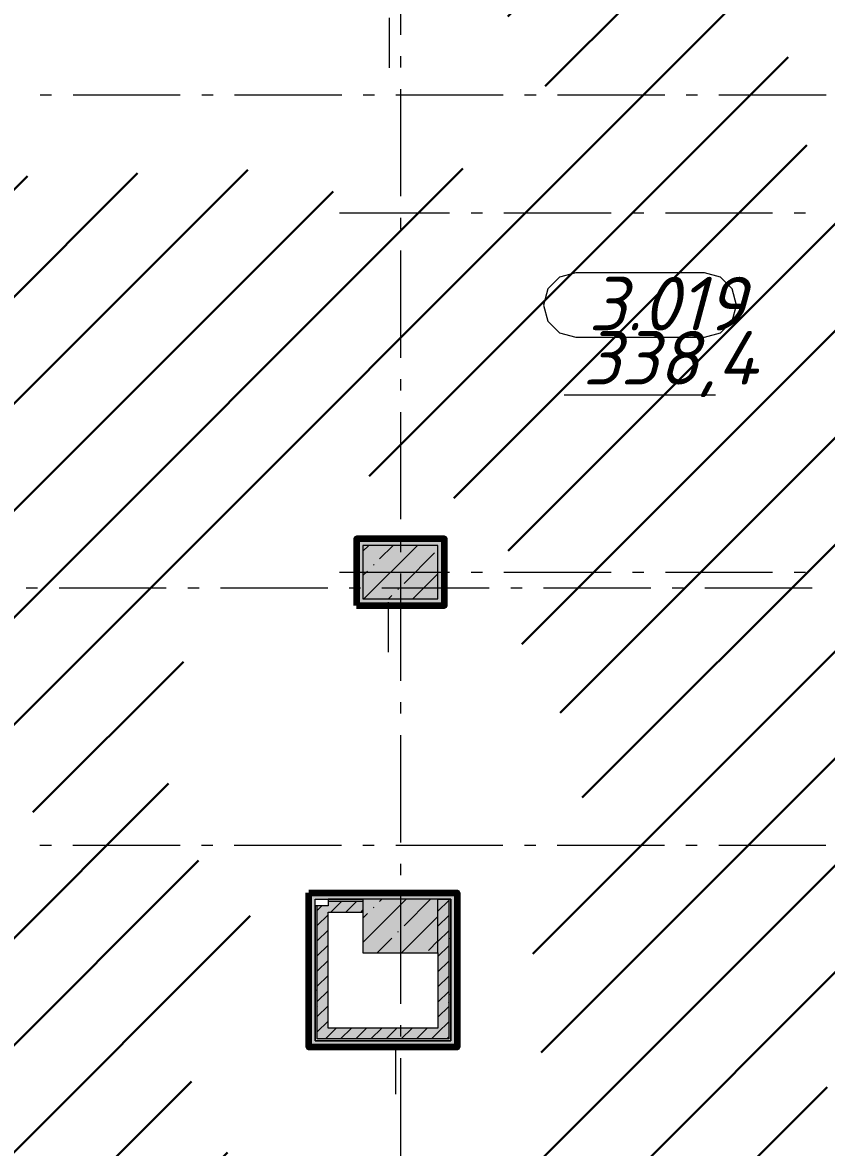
# Model space of a CAD drawing. Header units: millimetres. Extents: x -537608 to 253996, y -217170 to 186033.
# Drawn here: x -234900 to -227403, y 158107 to 168596 of the extents above; entities that cross this region are included whole.
import ezdxf

# ---------------------------------------------------------------- set-up
doc = ezdxf.new("R2010")
doc.units = ezdxf.units.MM
doc.layers.add('16) Лак 1.6м', color=160, linetype='Continuous', lineweight=90)
doc.layers.add('2) окраска коммуникации', color=152, linetype='Continuous', lineweight=30)
doc.layers.add('PDF _Геометрия', color=7, linetype='Continuous')
doc.layers.add('PDF _Текст', color=7, linetype='Continuous')
doc.layers.add('PDF _Сплошная заливка', color=7, linetype='Continuous', true_color=0xffffff)
doc.styles.add('PDF ISOCPEUR Italic', font='isocpeui.ttf')

msp = doc.modelspace()

# ---------------------------------------------------------------- hatches: boundary and pattern name
at = {"layer": '2) окраска коммуникации'}
h = msp.add_hatch(dxfattribs=at)
h.set_pattern_fill('ANSI31', color=256, scale=180)
h.paths.add_polyline_path([(-233247.5688, 177998.5235, 0.52056705), (-235419.4646, 177998.5235, 0.52056705), (-237429.314, 177998.5235, 0.52056705), (-238821.017, 177998.5235, 0.52056705), (-238257.7876, 176764.6396, 0.52056705), (-236617.9332, 176764.6396, 0.2206841837), (-235677.2729, 176219.1299, 0.2056095892), (-235330.6408, 175659.2565, 0.2767347989), (-235930.449, 174316.027, 0.0617695926), (-236112.3946, 174259.4336, 0.52056705), (-237556.5301, 174259.4336, 0.3794660076), (-238348.6553, 174426.9845, 0.0576638372), (-238592.4759, 174486.1429, 0.52056705), (-239028.0629, 173407.6346, 0.52056705), (-239028.0629, 171042.3935, 0.52056705), (-239028.0629, 169617.5684, 0.52056705), (-239028.0629, 167673.4548, 0.52056705), (-239028.0629, 165454.0474, 0.52056705), (-239028.0629, 163233.1917, 0.52056705), (-239028.0629, 161197.9974, 0.52056705), (-237754.1061, 161355.6589, 0.52056705), (-237754.1061, 163501.6063, 0.52056705), (-237754.1061, 165619.0709, 0.52056705), (-237754.1061, 167485.6614, 0.52056705), (-237754.1061, 169510.9994, 0.52056705), (-237754.1061, 171144.8997, 0.52056705), (-237754.1061, 172906.8922, 0.1284829344), (-237635.6681, 173445.8092, 0.0870844832), (-237506.7931, 173612.8336, 0.52056705), (-236002.5942, 173612.8336, 0.2947067088), (-235400.9446, 173367.8094, 0.0153368653), (-235330.6408, 173315.2971, 0.52056705), (-235330.6408, 171857.765, 0.52056705), (-235330.6408, 169616.5128, 0.52056705), (-233156.3052, 169668.4749, 0.52056705), (-233156.3052, 171100.5414, 0.52056705), (-233156.3052, 173693.283, 0.52056705), (-233156.3052, 175996.4089, 0.0441310801), (-233116.7734, 176180.5755, 0.2234276937), (-232027.1964, 176864.879, 0.52056705)])
h = msp.add_hatch(dxfattribs=at)
h.set_pattern_fill('ANSI31', color=5, scale=222)
h.set_pattern_definition([(45, (-258045.5, 58244.4), (-498.4042, 498.4042), [])])
edge = h.paths.add_edge_path()
edge.add_spline(control_points=[(-235816.1191, 159271.232), (-236159.4574, 159033.9082), (-238070.707, 158782.2879), (-238638.1634, 158432.2404), (-238105.9898, 157437.1958), (-235754.1232, 157437.1958), (-234964.4457, 157111.2328), (-232629.7463, 157197.0128), (-230260.7124, 156905.3617), (-229350.8658, 157179.8572), (-227823.0111, 157317.1047), (-227874.2427, 155408.2821), (-228097.4122, 152976.7837), (-227822.7426, 150724.7104), (-228269.0815, 149763.9784), (-227084.5653, 149112.0524), (-225299.2066, 148991.9613), (-224269.1925, 149077.7406), (-223393.6804, 150141.4089), (-223033.1746, 151942.7824), (-223033.1746, 154550.2232), (-224114.1503, 155620.6235), (-222534.7954, 157233.2822), (-223616.3097, 158108.2349), (-222328.7917, 159257.6825), (-224405.9872, 160750.2232), (-223221.471, 161659.5139), (-222637.7958, 162380.0636), (-222998.3466, 163910.6161), (-224371.6993, 165660.5215), (-222551.1261, 167750.2232), (-223117.6326, 168979.9453), (-222465.2915, 170352.4203), (-223735.6423, 171364.6211), (-222688.4609, 172325.3538), (-224215.7041, 173378.4158), (-222584.8491, 174510.7078), (-223546.1958, 175199.8757), (-221881.0047, 176020.4302), (-223048.3552, 176912.5392), (-223134.1899, 177993.3638), (-224026.8692, 177461.5296), (-225297.22, 177718.8682), (-226378.7358, 177221.3459), (-228541.766, 177135.5666), (-230052.4535, 177838.96), (-230103.9537, 176483.6406), (-230103.9537, 175397.7837), (-229211.2743, 175199.8757), (-230121.1209, 173498.5077), (-229039.6066, 172812.2698), (-230258.4573, 170776.7837), (-229761.2561, 169941.1373), (-230774.103, 168425.7837), (-229332.0829, 167750.2232), (-232123.453, 166650.2232), (-233452.141, 167750.2232), (-234104.4836, 166681.5095), (-235855.5078, 167750.2232), (-235443.0905, 165700.2452), (-235100.8307, 164170.835), (-235942.0098, 164546.6834), (-235461.3365, 162982.3976), (-236062.1774, 161973.2927), (-234156.6512, 161458.6141), (-236010.6772, 160206.231), (-235472.7808, 159508.5559), (-235816.1191, 159271.232)], knot_values=[0, 0, 0, 0, 1, 2, 3, 4, 5, 6, 7, 8, 9, 10, 11, 12, 13, 14, 15, 16, 17, 18, 19, 20, 21, 22, 23, 24, 25, 26, 27, 28, 29, 30, 31, 32, 33, 34, 35, 36, 37, 38, 39, 40, 41, 42, 43, 44, 45, 46, 47, 48, 49, 50, 51, 52, 53, 54, 55, 56, 57, 58, 59, 60, 61, 62, 63, 64, 65, 65, 65, 65], degree=3, periodic=0)
edge = h.paths.add_edge_path(flags=16)
edge.add_arc((-231889.6573, 159033.0748), 1468.0305, 125.00000005, 234.99999995, ccw=False)
edge.add_arc((-231607.6582, 161840.8916), 1959.6809, 125.00000005, 234.99999995, ccw=False)
edge.add_arc((-231767.132, 163405.6521), 965.4036, 67.59470151, 177.59470141, ccw=False)
edge.add_arc((-231443.7098, 163069.927), 1229.0586, -22.07713269, 87.92286721, ccw=False)
edge.add_arc((-231143.3293, 161410.3894), 1461.9881, -54.99999995, 54.99999995, ccw=False)
edge.add_arc((-231576.0596, 159327.8343), 1548.9823, -75.15767463, 34.84232527, ccw=False)
edge.add_arc((-231955.4787, 158374.0401), 947.5729, 215.00000005, 324.99999995, ccw=False)
edge = h.paths.add_edge_path(flags=16)
edge.add_arc((-225566.369, 153285.6185), 1536.9915, 125.00000005, 234.99999995, ccw=False)
edge.add_arc((-225538.421, 155843.592), 1585.7174, 125.00000005, 234.99999995, ccw=False)
edge.add_arc((-225137.7183, 159013.7421), 2284.3212, 125.00000005, 234.99999995, ccw=False)
edge.add_arc((-225658.2126, 162012.8119), 1376.867, 125.00000005, 234.99999995, ccw=False)
edge.add_arc((-225574.7307, 164105.3721), 1301.2124, 117.8493612, 227.8493611, ccw=False)
edge.add_arc((-225369.6285, 164519.2026), 1097.085, 27.81836399, 137.81836389, ccw=False)
edge.add_arc((-225613.8121, 163296.7221), 2117.3814, -54.99999995, 54.99999995, ccw=False)
edge.add_arc((-225663.381, 159757.0156), 2203.8023, -54.99999995, 54.99999995, ccw=False)
edge.add_arc((-225163.6815, 156860.1623), 1332.6027, -54.99999995, 54.99999995, ccw=False)
edge.add_arc((-225407.0732, 154329.3545), 1756.9432, -54.99999995, 54.99999995, ccw=False)
edge.add_arc((-225725.9779, 153175.5991), 1357.0078, 237.85706584, 347.85706574, ccw=False)
edge = h.paths.add_edge_path(flags=16)
edge.add_arc((-226395.9174, 168135.9149), 1371.9136, 125.00000005, 234.99999995, ccw=False)
edge.add_arc((-226384.8551, 170399.3253), 1391.2002, 125.00000005, 234.99999995, ccw=False)
edge.add_arc((-226325.4529, 172763.3694), 1494.7648, 125.00000005, 234.99999995, ccw=False)
edge.add_arc((-225896.8545, 175145.79), 1730.4953, 112.00238998, 222.00238988, ccw=False)
edge.add_arc((-226212.3841, 175253.0022), 1533.7869, -7.46862395, 102.53137595, ccw=False)
edge.add_arc((-225760.6269, 173526.9207), 1863.7748, -54.99999995, 54.99999995, ccw=False)
edge.add_arc((-225829.2376, 170375.5045), 1983.3939, -54.99999995, 54.99999995, ccw=False)
edge.add_arc((-225610.4468, 168098.6002), 1126.7789, -74.63234793, 35.36765197, ccw=False)
edge.add_arc((-226247.326, 167667.1454), 1142.021, 215.00000005, 324.99999995, ccw=False)
at = {"layer": 'PDF _Сплошная заливка', "true_color": 0xff7d7d, "transparency": 33554559}
for points in [[(-231026.1938, 163720.9055), (-231026.1938, 163780.9062), (-231726.1921, 163780.9062), (-231726.1921, 163720.9055), (-231605.1918, 163720.9055)], [(-231026.1938, 163220.9057), (-230966.1931, 163220.9057), (-230966.1931, 163780.9062), (-231026.1938, 163780.9062), (-231026.1938, 163372.0366)], [(-230906.1924, 160420.9057), (-230906.1924, 160480.9064), (-232171.1926, 160480.9064), (-232171.1926, 160420.9057), (-231026.1938, 160420.9057)]]:
    msp.add_hatch(color=11, dxfattribs=at).paths.add_polyline_path(points)
at = {"layer": 'PDF _Сплошная заливка', "transparency": 33554559}
for points in [[(-231605.1918, 163220.9057), (-231026.1938, 163220.9057), (-231026.1938, 163720.9055), (-231726.1921, 163720.9055), (-231726.1921, 163220.9057)], [(-232051.1934, 160300.9065), (-231726.1921, 160300.9065), (-231726.1921, 160400.9069), (-232051.1934, 160400.9069), (-232051.1934, 160360.9072)], [(-231026.1938, 159100.9062), (-230926.1934, 159100.9062), (-230926.1934, 159120.9072), (-232151.1916, 159120.9072), (-232151.1916, 159100.9062), (-231605.1918, 159100.9062)]]:
    msp.add_hatch(color=256, dxfattribs=at).paths.add_polyline_path(points)

# ---------------------------------------------------------------- linework, layer by layer
at = {"layer": '16) Лак 1.6м'}
for points in [[(-231786.1928, 163160.905), (-230966.1931, 163160.905), (-230966.1931, 163780.9062), (-231786.1928, 163780.9062)], [(-232231.1932, 160480.9064), (-230846.1917, 160480.9064), (-230846.1917, 159040.9056), (-232231.1932, 159040.9056)]]:
    msp.add_lwpolyline(points, close=True, dxfattribs=at)
at = {"layer": 'PDF _Геометрия', "color": 253, "lineweight": 9, "true_color": 0xaaaaaa}
for p, q in [((-231376.193, 169481.1649), (-231376.193, 168481.1654)), ((-231376.193, 168281.1646), (-231376.193, 168175.3318)), ((-231376.193, 167975.3332), (-231376.193, 166975.3316)), ((-234735.1277, 167921.2532), (-234629.295, 167921.2532)), ((-234429.2942, 167921.2532), (-233429.2946, 167921.2532)), ((-233229.2938, 167921.2532), (-233123.4611, 167921.2532)), ((-232923.4625, 167921.2532), (-231923.4608, 167921.2532)), ((-231723.4622, 167921.2532), (-231617.6273, 167921.2532)), ((-231417.6287, 167921.2532), (-230417.6291, 167921.2532)), ((-230217.6283, 167921.2532), (-230111.7956, 167921.2532)), ((-229911.7949, 167921.2532), (-228911.7953, 167921.2532)), ((-228711.7945, 167921.2532), (-228605.9618, 167921.2532)), ((-228405.9632, 167921.2532), (-227405.9615, 167921.2532)), ((-231944.943, 166821.2533), (-230917.4201, 166821.2533)), ((-230717.4215, 166821.2533), (-230611.5865, 166821.2533)), ((-230411.588, 166821.2533), (-229411.5884, 166821.2533)), ((-229211.5876, 166821.2533), (-229105.7549, 166821.2533)), ((-228905.7541, 166821.2533), (-227905.7546, 166821.2533)), ((-227705.7538, 166821.2533), (-227599.9211, 166821.2533)), ((-231376.193, 166775.3329), (-231376.193, 166669.5002)), ((-231376.193, 166469.4994), (-231376.193, 165469.4999)), ((-229741.3563, 166261.6146), (-229891.3569, 166221.4232)), ((-228541.356, 166261.6146), (-229741.3563, 166261.6146)), ((-228391.3554, 166221.4232), (-228541.356, 166261.6146)), ((-229891.3569, 166221.4232), (-230001.164, 166111.614)), ((-228281.5483, 166111.614), (-228391.3554, 166221.4232)), ((-230001.164, 166111.614), (-230041.3553, 165961.6156)), ((-228241.357, 165961.6156), (-228281.5483, 166111.614)), ((-230041.3553, 165961.6156), (-230001.164, 165811.615)), ((-228281.5483, 165811.615), (-228241.357, 165961.6156)), ((-230001.164, 165811.615), (-229891.3569, 165701.8079)), ((-228391.3554, 165701.8079), (-228281.5483, 165811.615)), ((-229891.3569, 165701.8079), (-229741.3563, 165661.6144)), ((-229741.3563, 165661.6144), (-228541.356, 165661.6144)), ((-228541.356, 165661.6144), (-228391.3554, 165701.8079)), ((-231376.193, 165269.4991), (-231376.193, 165163.6664)), ((-229850.3948, 165123.5805), (-228437.4825, 165123.5805)), ((-231376.193, 164963.6656), (-231376.193, 163963.6661)), ((-231376.193, 163763.6675), (-231376.193, 163657.8326)), ((-231944.943, 163471.2533), (-230917.4201, 163471.2533)), ((-231376.193, 163457.8339), (-231376.193, 162457.8323)), ((-230717.4215, 163471.2533), (-230611.5865, 163471.2533)), ((-230411.588, 163471.2533), (-229411.5884, 163471.2533)), ((-229211.5876, 163471.2533), (-229105.7549, 163471.2533)), ((-228905.7541, 163471.2533), (-227905.7546, 163471.2533)), ((-227705.7538, 163471.2533), (-227599.9211, 163471.2533)), ((-234759.6261, 163321.2527), (-234865.461, 163321.2527)), ((-233559.628, 163321.2527), (-234559.6275, 163321.2527)), ((-233253.7945, 163321.2527), (-233359.6272, 163321.2527)), ((-232053.7942, 163321.2527), (-233053.7937, 163321.2527)), ((-231747.9606, 163321.2527), (-231853.7934, 163321.2527)), ((-230547.9603, 163321.2527), (-231547.9621, 163321.2527)), ((-230242.1289, 163321.2527), (-230347.9617, 163321.2527)), ((-229042.1287, 163321.2527), (-230042.1282, 163321.2527)), ((-228736.2951, 163321.2527), (-228842.1279, 163321.2527)), ((-227536.2949, 163321.2527), (-228536.2944, 163321.2527)), ((-231376.193, 162257.8337), (-231376.193, 162152.0009)), ((-231376.193, 161952.0001), (-231376.193, 160952.0006)), ((-234631.2886, 160921.2543), (-234737.1213, 160921.2543)), ((-233431.2882, 160921.2543), (-234431.2878, 160921.2543)), ((-233125.4548, 160921.2543), (-233231.2896, 160921.2543)), ((-231925.4566, 160921.2543), (-232925.4561, 160921.2543)), ((-231619.6231, 160921.2543), (-231725.4558, 160921.2543)), ((-230419.6228, 160921.2543), (-231419.6223, 160921.2543)), ((-230113.7893, 160921.2543), (-230219.622, 160921.2543)), ((-228913.789, 160921.2543), (-229913.7907, 160921.2543)), ((-228607.9576, 160921.2543), (-228713.7903, 160921.2543)), ((-227407.9573, 160921.2543), (-228407.9569, 160921.2543)), ((-231376.193, 160751.9998), (-231376.193, 160646.1671)), ((-231376.193, 160446.1663), (-231376.193, 159446.1667)), ((-231376.193, 159246.1682), (-231376.193, 159140.3333)), ((-231376.193, 158940.3346), (-231376.193, 157940.3351))]:
    msp.add_line(p, q, dxfattribs=at)
at = {"layer": 'PDF _Геометрия', "lineweight": 9}
for p, q in [((-231481.0719, 168640.9038), (-231481.0719, 168174.7549)), ((-231726.1921, 163780.9062), (-231786.1928, 163780.9062)), ((-231786.1928, 163780.9062), (-231786.1928, 163160.905)), ((-231026.1938, 163780.9062), (-231726.1921, 163780.9062)), ((-230966.1931, 163780.9062), (-231026.1938, 163780.9062)), ((-230966.1931, 163220.9057), (-230966.1931, 163780.9062)), ((-231726.1921, 163666.6941), (-231671.9807, 163720.9055)), ((-231726.1921, 163720.9055), (-231726.1921, 163220.9057)), ((-231026.1938, 163720.9055), (-231726.1921, 163720.9055)), ((-231715.7848, 163220.9057), (-231215.785, 163720.9055)), ((-231570.2386, 163594.5508), (-231443.884, 163720.9055)), ((-231342.1397, 163366.4519), (-231057.0154, 163651.576)), ((-231026.1938, 163220.9057), (-231026.1938, 163720.9055)), ((-231627.2618, 163537.5255), (-231622.521, 163542.2684)), ((-231726.1921, 163438.5951), (-231684.2871, 163480.5024)), ((-231259.5868, 163220.9057), (-231026.1938, 163454.301)), ((-231726.1921, 163220.9057), (-231026.1938, 163220.9057)), ((-231487.6858, 163220.9057), (-231456.1881, 163252.4034)), ((-231399.1649, 163309.4287), (-231394.422, 163314.1695)), ((-231031.49, 163220.9057), (-231026.1938, 163226.202)), ((-230966.1931, 163160.905), (-230966.1931, 163220.9057)), ((-231786.1928, 163160.905), (-231726.1921, 163160.905)), ((-231726.1921, 163160.905), (-230966.1931, 163160.905)), ((-231491.7549, 163190.9065), (-231491.7549, 162724.7554)), ((-232171.1926, 160480.9064), (-232231.1932, 160480.9064)), ((-232231.1932, 160480.9064), (-232231.1932, 159040.9056)), ((-230906.1924, 160480.9064), (-232171.1926, 160480.9064)), ((-232171.1926, 159100.9062), (-232171.1926, 160420.9057)), ((-232171.1926, 160420.9057), (-231726.1921, 160420.9057)), ((-231726.1921, 160420.9057), (-232051.1934, 160420.9057)), ((-232051.1934, 160420.9057), (-232051.1934, 160400.9069)), ((-232051.1934, 160400.9069), (-232051.1934, 160360.9072)), ((-231726.1921, 160400.9069), (-232051.1934, 160400.9069)), ((-232026.3052, 160300.9065), (-231926.307, 160400.9069)), ((-231884.8842, 160300.9065), (-231784.8838, 160400.9069)), ((-231726.1921, 160017.1192), (-231322.4057, 160420.9057)), ((-231726.1921, 160420.9057), (-231726.1921, 159920.9059)), ((-231026.1938, 160420.9057), (-231726.1921, 160420.9057)), ((-231570.2386, 160401.1717), (-231550.5047, 160420.9057)), ((-231342.1397, 160173.0728), (-231094.3067, 160420.9057)), ((-231026.1938, 159920.9059), (-231026.1938, 160420.9057)), ((-230926.1934, 160420.9057), (-231026.1938, 160420.9057)), ((-231026.1938, 160420.9057), (-230906.1924, 160420.9057)), ((-231026.1938, 160311.0706), (-230926.1934, 160411.071)), ((-230906.1924, 160420.9057), (-230926.1934, 160420.9057)), ((-230926.1934, 160420.9057), (-230926.1934, 159120.9072)), ((-230846.1917, 160480.9064), (-230906.1924, 160480.9064)), ((-230906.1924, 159100.9062), (-230906.1924, 160420.9057)), ((-230906.1924, 160420.9057), (-230906.1924, 159100.9062)), ((-230846.1917, 159100.9062), (-230846.1917, 160480.9064)), ((-232151.1916, 160360.9072), (-232171.1926, 160360.9072)), ((-232171.1926, 160360.9072), (-232171.1926, 159100.9062)), ((-232151.1916, 160317.4412), (-232107.7278, 160360.9072)), ((-232051.1934, 160360.9072), (-232151.1916, 160360.9072)), ((-232151.1916, 159120.9072), (-232151.1916, 160360.9072)), ((-232151.1916, 160176.0202), (-232051.1934, 160276.0205)), ((-232051.1934, 159220.9054), (-232051.1934, 160300.9065)), ((-232051.1934, 160300.9065), (-231726.1921, 160300.9065)), ((-231743.4631, 160300.9065), (-231726.1921, 160318.1775)), ((-231726.1921, 160245.2182), (-231684.2871, 160287.1233)), ((-231627.2618, 160344.1486), (-231622.521, 160348.8894)), ((-231366.2097, 159920.9059), (-231026.1938, 160260.9219)), ((-231026.1938, 160169.6496), (-230926.1934, 160269.65)), ((-232151.1916, 160034.5991), (-232051.1934, 160134.5995)), ((-231399.1649, 160116.0497), (-231394.422, 160120.7904)), ((-231026.1938, 160028.2285), (-230926.1934, 160128.2267)), ((-232151.1916, 159893.178), (-232051.1934, 159993.1762)), ((-231594.3065, 159920.9059), (-231456.1881, 160059.0243)), ((-231114.0407, 159944.976), (-231026.1938, 160032.8229)), ((-231026.1938, 159886.8053), (-230926.1934, 159986.8057)), ((-231726.1921, 159920.9059), (-231026.1938, 159920.9059)), ((-231026.1938, 159920.9059), (-231026.1938, 159220.9054)), ((-232151.1916, 159751.7549), (-232051.1934, 159851.7552)), ((-231026.1938, 159745.3842), (-230926.1934, 159845.3846)), ((-232151.1916, 159610.3338), (-232051.1934, 159710.3342)), ((-231026.1938, 159603.9632), (-230926.1934, 159703.9636)), ((-232151.1916, 159468.9127), (-232051.1934, 159568.9131)), ((-231026.1938, 159462.5421), (-230926.1934, 159562.5425)), ((-232151.1916, 159327.4916), (-232051.1934, 159427.4921)), ((-231026.1938, 159321.1211), (-230926.1934, 159421.1214)), ((-232151.1916, 159186.0706), (-232051.1934, 159286.071)), ((-231026.1938, 159179.7), (-230926.1934, 159279.7004)), ((-232051.1934, 159120.9072), (-232151.1916, 159120.9072)), ((-232074.9361, 159120.9072), (-232051.1934, 159144.6499)), ((-232051.1934, 159144.6499), (-231974.9358, 159220.9054)), ((-231026.1938, 159220.9054), (-232051.1934, 159220.9054)), ((-231026.1938, 159120.9072), (-232051.1934, 159120.9072)), ((-231933.513, 159120.9072), (-231833.5147, 159220.9054)), ((-231792.0919, 159120.9072), (-231692.0936, 159220.9054)), ((-231650.6708, 159120.9072), (-231550.6705, 159220.9054)), ((-231509.2498, 159120.9072), (-231409.2494, 159220.9054)), ((-231367.8287, 159120.9072), (-231267.8283, 159220.9054)), ((-231226.4077, 159120.9072), (-231126.4073, 159220.9054)), ((-231084.9866, 159120.9072), (-231026.1938, 159179.7)), ((-230926.1934, 159120.9072), (-231026.1938, 159120.9072)), ((-230943.5655, 159120.9072), (-230926.1934, 159138.2793)), ((-232231.1932, 159040.9056), (-232171.1926, 159040.9056)), ((-232171.1926, 159100.9062), (-232151.1916, 159100.9062)), ((-230906.1924, 159100.9062), (-232171.1926, 159100.9062)), ((-232171.1926, 159040.9056), (-230846.1917, 159040.9056)), ((-232151.1916, 159100.9062), (-232051.1934, 159100.9062)), ((-232051.1934, 159100.9062), (-231026.1938, 159100.9062)), ((-231422.9378, 159070.9069), (-231422.9378, 158604.7559)), ((-231026.1938, 159100.9062), (-230926.1934, 159100.9062)), ((-230926.1934, 159100.9062), (-230906.1924, 159100.9062)), ((-230846.1917, 159040.9056), (-230846.1917, 159100.9062))]:
    msp.add_line(p, q, dxfattribs=at)
at = {"layer": 'PDF _Геометрия', "color": 8, "lineweight": 9, "true_color": 0x787878}
for p, q in [((-232151.1916, 160239.5603), (-232151.577, 160238.8929)), ((-230914.9076, 160050.7678), (-230918.2619, 160056.5743)), ((-232160.3546, 159566.3446), (-232163.7067, 159572.1511)), ((-230924.8736, 159458.4278), (-230926.1934, 159460.7143)), ((-230916.391, 159533.4992), (-230919.7431, 159527.6926)), ((-232151.872, 159425.5824), (-232155.2241, 159419.7759))]:
    msp.add_line(p, q, dxfattribs=at)
at = {"layer": 'PDF _Сплошная заливка', "color": 11, "lineweight": 35, "true_color": 0xff7d7d, "transparency": 33554559}
for points in [[(-231726.1921, 163160.905), (-231726.1921, 163780.9062), (-231786.1928, 163160.905), (-231786.1928, 163780.9062)], [(-231726.1921, 163160.905), (-230966.1931, 163160.905), (-231726.1921, 163220.9057), (-230966.1931, 163220.9057)], [(-232171.1926, 159040.9056), (-232171.1926, 160480.9064), (-232231.1932, 159040.9056), (-232231.1932, 160480.9064)], [(-230846.1917, 159100.9062), (-230846.1917, 160480.9064), (-230906.1924, 159100.9062), (-230906.1924, 160480.9064)], [(-232171.1926, 159040.9056), (-230846.1917, 159040.9056), (-232171.1926, 159100.9062), (-230846.1917, 159100.9062)]]:
    msp.add_solid(points, dxfattribs=at)
at = {"layer": 'PDF _Сплошная заливка', "lineweight": 35, "transparency": 33554559}
for points in [[(-231726.1921, 160400.9069), (-231726.1921, 160420.9057), (-232051.1934, 160400.9069), (-232051.1934, 160420.9057)], [(-231726.1921, 159920.9059), (-231026.1938, 159920.9059), (-231726.1921, 160420.9057), (-231026.1938, 160420.9057)], [(-230926.1934, 159120.9072), (-230926.1934, 160420.9057), (-231026.1938, 159120.9072), (-231026.1938, 160420.9057)], [(-230906.1924, 159100.9062), (-230906.1924, 160420.9057), (-230926.1934, 159100.9062), (-230926.1934, 160420.9057)], [(-232151.1916, 159100.9062), (-232151.1916, 160360.9072), (-232171.1926, 159100.9062), (-232171.1926, 160360.9072)], [(-232151.1916, 159120.9072), (-232051.1934, 159120.9072), (-232151.1916, 160360.9072), (-232051.1934, 160360.9072)], [(-232051.1934, 159120.9072), (-231026.1938, 159120.9072), (-232051.1934, 159220.9054), (-231026.1938, 159220.9054)]]:
    msp.add_solid(points, dxfattribs=at)

# ---------------------------------------------------------------- texts
at = {"layer": 'PDF _Текст', "char_height": 500, "attachment_point": 4, "style": 'PDF ISOCPEUR Italic'}
for s, insert in [('3.019', (-229622.6898, 165974.9014)), ('338,4', (-229675.6869, 165410.9568))]:
    msp.add_mtext(s, dxfattribs=dict(at, insert=insert))

doc.saveas('drawing.dxf')
